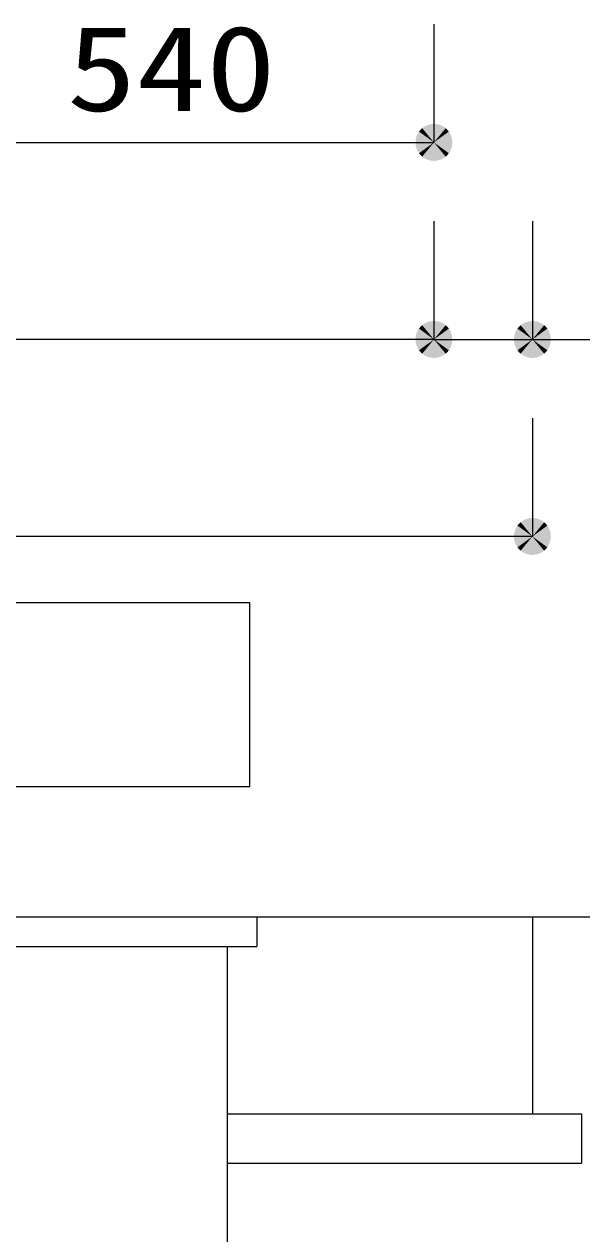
# Model space of a CAD drawing. Units: millimetres, scale not verified. Extents: x -24131 to 8910, y -6308 to 6308.
# Drawn here: x -3940 to -3374, y -1912 to -684 of the extents above; entities that cross this region are included whole.
import ezdxf
from ezdxf.enums import TextEntityAlignment as Align

# ---------------------------------------------------------------- set-up
doc = ezdxf.new("R2010")
doc.units = ezdxf.units.MM
doc.header["$LTSCALE"] = 30
for name, color, linetype, lineweight in [('0-4_09', 3, 'Continuous', 25), ('0-B_機器', 2, 'Continuous', 25), ('1-5_00クル-フ-6寸法', 132, 'Continuous', 25)]:
    doc.layers.add(name, color=color, linetype=linetype, lineweight=lineweight)
doc.styles.add('ＭＳ ゴシック', font='')
doc.styles.get('ＭＳ ゴシック').set_extended_font_data('MS Gothic')

msp = doc.modelspace()

# ---------------------------------------------------------------- linework, layer by layer
at = {"layer": '0-4_09'}
msp.add_line((-3734.26, -1620.65), (-3734.26, -1926.63), dxfattribs=at)
at = {"layer": '0-B_機器'}
for p, q in [((-7159.62, -1590.65), (-2945.86, -1590.65)), ((-3424.26, -1590.65), (-3424.26, -1790.65)), ((-3734.26, -1790.65), (-3374.26, -1790.65)), ((-3374.26, -1790.65), (-3374.26, -1840.65)), ((-3734.26, -1840.65), (-3374.26, -1840.65))]:
    msp.add_line(p, q, dxfattribs=at)
at = {"layer": '0-B_機器', "color": 3}
for p, q in [((-4364.26, -1590.65), (-3704.26, -1590.65)), ((-3704.26, -1590.65), (-3704.26, -1620.65)), ((-4364.26, -1620.65), (-3704.26, -1620.65))]:
    msp.add_line(p, q, dxfattribs=at)
msp.add_lwpolyline([(-3711.17, -1458.31), (-3711.17, -1272), (-5740.5, -1272), (-5740.5, -1458.31)], close=True, dxfattribs=at)
at = {"layer": '1-5_00クル-フ-6寸法', "color": 4}
for p, q in [((-3524.26, -684.45), (-3524.26, -804.45)), ((-4064.26, -804.45), (-3524.26, -804.45)), ((-3524.26, -884.45), (-3524.26, -1004.45)), ((-3524.26, -884.45), (-3524.26, -1004.45)), ((-3424.26, -884.45), (-3424.26, -1004.45)), ((-3524.26, -1004.45), (-6124.26, -1004.45)), ((-3524.26, -1004.45), (-3424.26, -1004.45)), ((-3425.76, -1004.45), (-3125.19, -1004.45)), ((-3424.26, -1084.45), (-3424.26, -1204.45)), ((-3424.26, -1204.45), (-6224.26, -1204.45))]:
    msp.add_line(p, q, dxfattribs=at)
at = {"layer": '1-5_00クル-フ-6寸法'}
for points in [[(-3524.26, -804.45), (-3527.78, -786.03), (-3525.44, -785.74)], [(-3524.26, -804.45), (-3525.44, -785.74), (-3523.08, -785.74)], [(-3524.26, -804.45), (-3523.08, -785.74), (-3520.75, -786.03)], [(-3524.26, -804.45), (-3542.42, -799.79), (-3541.7, -797.55)], [(-3524.26, -804.45), (-3541.7, -797.55), (-3540.69, -795.42)], [(-3524.26, -804.45), (-3540.69, -795.42), (-3539.43, -793.43)], [(-3524.26, -804.45), (-3539.43, -793.43), (-3537.93, -791.62)], [(-3524.26, -804.45), (-3537.93, -791.62), (-3536.21, -790)], [(-3524.26, -804.45), (-3536.21, -790), (-3534.31, -788.62)], [(-3524.26, -804.45), (-3534.31, -788.62), (-3532.25, -787.49)], [(-3524.26, -804.45), (-3532.25, -787.49), (-3530.06, -786.62)], [(-3524.26, -804.45), (-3530.06, -786.62), (-3527.78, -786.03)], [(-3524.26, -804.45), (-3520.75, -786.03), (-3518.47, -786.62)], [(-3524.26, -804.45), (-3518.47, -786.62), (-3516.28, -787.49)], [(-3524.26, -804.45), (-3516.28, -787.49), (-3514.22, -788.62)], [(-3524.26, -804.45), (-3514.22, -788.62), (-3512.31, -790)], [(-3524.26, -804.45), (-3512.31, -790), (-3510.59, -791.62)], [(-3524.26, -804.45), (-3510.59, -791.62), (-3509.09, -793.43)], [(-3524.26, -804.45), (-3509.09, -793.43), (-3507.83, -795.42)], [(-3524.26, -804.45), (-3507.83, -795.42), (-3506.83, -797.55)], [(-3524.26, -804.45), (-3506.83, -797.55), (-3506.1, -799.79)], [(-3524.26, -804.45), (-3543.01, -804.45), (-3542.86, -802.1)], [(-3524.26, -804.45), (-3542.86, -806.8), (-3543.01, -804.45)], [(-3524.26, -804.45), (-3542.86, -802.1), (-3542.42, -799.79)], [(-3524.26, -804.45), (-3542.42, -809.11), (-3542.86, -806.8)], [(-3524.26, -804.45), (-3541.7, -811.35), (-3542.42, -809.11)], [(-3524.26, -804.45), (-3540.69, -813.48), (-3541.7, -811.35)], [(-3524.26, -804.45), (-3539.43, -815.47), (-3540.69, -813.48)], [(-3524.26, -804.45), (-3537.93, -817.29), (-3539.43, -815.47)], [(-3524.26, -804.45), (-3536.21, -818.9), (-3537.93, -817.29)], [(-3524.26, -804.45), (-3534.31, -820.28), (-3536.21, -818.9)], [(-3524.26, -804.45), (-3532.25, -821.42), (-3534.31, -820.28)], [(-3524.26, -804.45), (-3530.06, -822.28), (-3532.25, -821.42)], [(-3524.26, -804.45), (-3527.78, -822.87), (-3530.06, -822.28)], [(-3524.26, -804.45), (-3525.44, -823.16), (-3527.78, -822.87)], [(-3524.26, -804.45), (-3523.08, -823.16), (-3525.44, -823.16)], [(-3524.26, -804.45), (-3506.1, -799.79), (-3505.66, -802.1)], [(-3524.26, -804.45), (-3505.66, -802.1), (-3505.51, -804.45)], [(-3524.26, -804.45), (-3520.75, -822.87), (-3523.08, -823.16)], [(-3524.26, -804.45), (-3518.47, -822.28), (-3520.75, -822.87)], [(-3524.26, -804.45), (-3516.28, -821.42), (-3518.47, -822.28)], [(-3524.26, -804.45), (-3514.22, -820.28), (-3516.28, -821.42)], [(-3524.26, -804.45), (-3512.31, -818.9), (-3514.22, -820.28)], [(-3524.26, -804.45), (-3510.59, -817.29), (-3512.31, -818.9)], [(-3524.26, -804.45), (-3509.09, -815.47), (-3510.59, -817.29)], [(-3524.26, -804.45), (-3507.83, -813.48), (-3509.09, -815.47)], [(-3524.26, -804.45), (-3506.83, -811.35), (-3507.83, -813.48)], [(-3524.26, -804.45), (-3506.1, -809.11), (-3506.83, -811.35)], [(-3524.26, -804.45), (-3505.66, -806.8), (-3506.1, -809.11)], [(-3524.26, -804.45), (-3505.51, -804.45), (-3505.66, -806.8)], [(-3524.26, -1004.45), (-3540.69, -995.42), (-3539.43, -993.43)], [(-3524.26, -1004.45), (-3540.69, -995.42), (-3539.43, -993.43)], [(-3524.26, -1004.45), (-3539.43, -993.43), (-3537.93, -991.62)], [(-3524.26, -1004.45), (-3539.43, -993.43), (-3537.93, -991.62)], [(-3524.26, -1004.45), (-3537.93, -991.62), (-3536.21, -990)], [(-3524.26, -1004.45), (-3537.93, -991.62), (-3536.21, -990)], [(-3524.26, -1004.45), (-3536.21, -990), (-3534.31, -988.62)], [(-3524.26, -1004.45), (-3536.21, -990), (-3534.31, -988.62)], [(-3524.26, -1004.45), (-3534.31, -988.62), (-3532.25, -987.49)], [(-3524.26, -1004.45), (-3534.31, -988.62), (-3532.25, -987.49)], [(-3524.26, -1004.45), (-3532.25, -987.49), (-3530.06, -986.62)], [(-3524.26, -1004.45), (-3532.25, -987.49), (-3530.06, -986.62)], [(-3524.26, -1004.45), (-3530.06, -986.62), (-3527.78, -986.03)], [(-3524.26, -1004.45), (-3530.06, -986.62), (-3527.78, -986.03)], [(-3524.26, -1004.45), (-3527.78, -986.03), (-3525.44, -985.74)], [(-3524.26, -1004.45), (-3527.78, -986.03), (-3525.44, -985.74)], [(-3524.26, -1004.45), (-3525.44, -985.74), (-3523.08, -985.74)], [(-3524.26, -1004.45), (-3525.44, -985.74), (-3523.08, -985.74)], [(-3524.26, -1004.45), (-3523.08, -985.74), (-3520.75, -986.03)], [(-3524.26, -1004.45), (-3523.08, -985.74), (-3520.75, -986.03)], [(-3524.26, -1004.45), (-3520.75, -986.03), (-3518.47, -986.62)], [(-3524.26, -1004.45), (-3520.75, -986.03), (-3518.47, -986.62)], [(-3524.26, -1004.45), (-3518.47, -986.62), (-3516.28, -987.49)], [(-3524.26, -1004.45), (-3518.47, -986.62), (-3516.28, -987.49)], [(-3524.26, -1004.45), (-3516.28, -987.49), (-3514.22, -988.62)], [(-3524.26, -1004.45), (-3516.28, -987.49), (-3514.22, -988.62)], [(-3524.26, -1004.45), (-3514.22, -988.62), (-3512.31, -990)], [(-3524.26, -1004.45), (-3514.22, -988.62), (-3512.31, -990)], [(-3524.26, -1004.45), (-3512.31, -990), (-3510.59, -991.62)], [(-3524.26, -1004.45), (-3512.31, -990), (-3510.59, -991.62)], [(-3524.26, -1004.45), (-3510.59, -991.62), (-3509.09, -993.43)], [(-3524.26, -1004.45), (-3510.59, -991.62), (-3509.09, -993.43)], [(-3524.26, -1004.45), (-3509.09, -993.43), (-3507.83, -995.42)], [(-3524.26, -1004.45), (-3509.09, -993.43), (-3507.83, -995.42)], [(-3424.26, -1004.45), (-3440.69, -995.42), (-3439.43, -993.43)], [(-3424.26, -1004.45), (-3439.43, -993.43), (-3437.93, -991.62)], [(-3424.26, -1004.45), (-3437.93, -991.62), (-3436.21, -990)], [(-3424.26, -1004.45), (-3436.21, -990), (-3434.31, -988.62)], [(-3424.26, -1004.45), (-3434.31, -988.62), (-3432.25, -987.49)], [(-3424.26, -1004.45), (-3432.25, -987.49), (-3430.06, -986.62)], [(-3424.26, -1004.45), (-3430.06, -986.62), (-3427.78, -986.03)], [(-3424.26, -1004.45), (-3427.78, -986.03), (-3425.44, -985.74)], [(-3424.26, -1004.45), (-3425.44, -985.74), (-3423.08, -985.74)], [(-3424.26, -1004.45), (-3423.08, -985.74), (-3420.75, -986.03)], [(-3424.26, -1004.45), (-3420.75, -986.03), (-3418.47, -986.62)], [(-3424.26, -1004.45), (-3418.47, -986.62), (-3416.28, -987.49)], [(-3424.26, -1004.45), (-3416.28, -987.49), (-3414.22, -988.62)], [(-3424.26, -1004.45), (-3414.22, -988.62), (-3412.31, -990)], [(-3424.26, -1004.45), (-3412.31, -990), (-3410.59, -991.62)], [(-3424.26, -1004.45), (-3410.59, -991.62), (-3409.09, -993.43)], [(-3424.26, -1004.45), (-3409.09, -993.43), (-3407.83, -995.42)], [(-3524.26, -1004.45), (-3543.01, -1004.45), (-3542.86, -1002.1)], [(-3524.26, -1004.45), (-3543.01, -1004.45), (-3542.86, -1002.1)], [(-3524.26, -1004.45), (-3542.86, -1006.8), (-3543.01, -1004.45)], [(-3524.26, -1004.45), (-3542.86, -1006.8), (-3543.01, -1004.45)], [(-3524.26, -1004.45), (-3542.86, -1002.1), (-3542.42, -999.79)], [(-3524.26, -1004.45), (-3542.86, -1002.1), (-3542.42, -999.79)], [(-3524.26, -1004.45), (-3542.42, -1009.11), (-3542.86, -1006.8)], [(-3524.26, -1004.45), (-3542.42, -1009.11), (-3542.86, -1006.8)], [(-3524.26, -1004.45), (-3542.42, -999.79), (-3541.7, -997.55)], [(-3524.26, -1004.45), (-3542.42, -999.79), (-3541.7, -997.55)], [(-3524.26, -1004.45), (-3541.7, -1011.35), (-3542.42, -1009.11)], [(-3524.26, -1004.45), (-3541.7, -1011.35), (-3542.42, -1009.11)], [(-3524.26, -1004.45), (-3541.7, -997.55), (-3540.69, -995.42)], [(-3524.26, -1004.45), (-3541.7, -997.55), (-3540.69, -995.42)], [(-3524.26, -1004.45), (-3540.69, -1013.48), (-3541.7, -1011.35)], [(-3524.26, -1004.45), (-3540.69, -1013.48), (-3541.7, -1011.35)], [(-3524.26, -1004.45), (-3539.43, -1015.47), (-3540.69, -1013.48)], [(-3524.26, -1004.45), (-3539.43, -1015.47), (-3540.69, -1013.48)], [(-3524.26, -1004.45), (-3537.93, -1017.29), (-3539.43, -1015.47)], [(-3524.26, -1004.45), (-3537.93, -1017.29), (-3539.43, -1015.47)], [(-3524.26, -1004.45), (-3536.21, -1018.9), (-3537.93, -1017.29)], [(-3524.26, -1004.45), (-3536.21, -1018.9), (-3537.93, -1017.29)], [(-3524.26, -1004.45), (-3534.31, -1020.28), (-3536.21, -1018.9)], [(-3524.26, -1004.45), (-3534.31, -1020.28), (-3536.21, -1018.9)], [(-3524.26, -1004.45), (-3532.25, -1021.42), (-3534.31, -1020.28)], [(-3524.26, -1004.45), (-3532.25, -1021.42), (-3534.31, -1020.28)], [(-3524.26, -1004.45), (-3530.06, -1022.28), (-3532.25, -1021.42)], [(-3524.26, -1004.45), (-3530.06, -1022.28), (-3532.25, -1021.42)], [(-3524.26, -1004.45), (-3527.78, -1022.87), (-3530.06, -1022.28)], [(-3524.26, -1004.45), (-3527.78, -1022.87), (-3530.06, -1022.28)], [(-3524.26, -1004.45), (-3525.44, -1023.16), (-3527.78, -1022.87)], [(-3524.26, -1004.45), (-3525.44, -1023.16), (-3527.78, -1022.87)], [(-3524.26, -1004.45), (-3523.08, -1023.16), (-3525.44, -1023.16)], [(-3524.26, -1004.45), (-3523.08, -1023.16), (-3525.44, -1023.16)], [(-3524.26, -1004.45), (-3507.83, -995.42), (-3506.83, -997.55)], [(-3524.26, -1004.45), (-3507.83, -995.42), (-3506.83, -997.55)], [(-3524.26, -1004.45), (-3506.83, -997.55), (-3506.1, -999.79)], [(-3524.26, -1004.45), (-3506.83, -997.55), (-3506.1, -999.79)], [(-3524.26, -1004.45), (-3506.1, -999.79), (-3505.66, -1002.1)], [(-3524.26, -1004.45), (-3506.1, -999.79), (-3505.66, -1002.1)], [(-3524.26, -1004.45), (-3505.66, -1002.1), (-3505.51, -1004.45)], [(-3524.26, -1004.45), (-3505.66, -1002.1), (-3505.51, -1004.45)], [(-3524.26, -1004.45), (-3520.75, -1022.87), (-3523.08, -1023.16)], [(-3524.26, -1004.45), (-3518.47, -1022.28), (-3520.75, -1022.87)], [(-3524.26, -1004.45), (-3516.28, -1021.42), (-3518.47, -1022.28)], [(-3524.26, -1004.45), (-3514.22, -1020.28), (-3516.28, -1021.42)], [(-3524.26, -1004.45), (-3512.31, -1018.9), (-3514.22, -1020.28)], [(-3524.26, -1004.45), (-3510.59, -1017.29), (-3512.31, -1018.9)], [(-3524.26, -1004.45), (-3509.09, -1015.47), (-3510.59, -1017.29)], [(-3524.26, -1004.45), (-3507.83, -1013.48), (-3509.09, -1015.47)], [(-3524.26, -1004.45), (-3506.83, -1011.35), (-3507.83, -1013.48)], [(-3524.26, -1004.45), (-3506.1, -1009.11), (-3506.83, -1011.35)], [(-3524.26, -1004.45), (-3505.66, -1006.8), (-3506.1, -1009.11)], [(-3524.26, -1004.45), (-3505.51, -1004.45), (-3505.66, -1006.8)], [(-3524.26, -1004.45), (-3520.75, -1022.87), (-3523.08, -1023.16)], [(-3524.26, -1004.45), (-3518.47, -1022.28), (-3520.75, -1022.87)], [(-3524.26, -1004.45), (-3516.28, -1021.42), (-3518.47, -1022.28)], [(-3524.26, -1004.45), (-3514.22, -1020.28), (-3516.28, -1021.42)], [(-3524.26, -1004.45), (-3512.31, -1018.9), (-3514.22, -1020.28)], [(-3524.26, -1004.45), (-3510.59, -1017.29), (-3512.31, -1018.9)], [(-3524.26, -1004.45), (-3509.09, -1015.47), (-3510.59, -1017.29)], [(-3524.26, -1004.45), (-3507.83, -1013.48), (-3509.09, -1015.47)], [(-3524.26, -1004.45), (-3506.83, -1011.35), (-3507.83, -1013.48)], [(-3524.26, -1004.45), (-3506.1, -1009.11), (-3506.83, -1011.35)], [(-3524.26, -1004.45), (-3505.66, -1006.8), (-3506.1, -1009.11)], [(-3524.26, -1004.45), (-3505.51, -1004.45), (-3505.66, -1006.8)], [(-3424.26, -1004.45), (-3443.01, -1004.45), (-3442.86, -1002.1)], [(-3424.26, -1004.45), (-3442.86, -1006.8), (-3443.01, -1004.45)], [(-3424.26, -1004.45), (-3442.86, -1002.1), (-3442.42, -999.79)], [(-3424.26, -1004.45), (-3442.42, -1009.11), (-3442.86, -1006.8)], [(-3424.26, -1004.45), (-3442.42, -999.79), (-3441.7, -997.55)], [(-3424.26, -1004.45), (-3441.7, -1011.35), (-3442.42, -1009.11)], [(-3424.26, -1004.45), (-3441.7, -997.55), (-3440.69, -995.42)], [(-3424.26, -1004.45), (-3440.69, -1013.48), (-3441.7, -1011.35)], [(-3424.26, -1004.45), (-3439.43, -1015.47), (-3440.69, -1013.48)], [(-3424.26, -1004.45), (-3437.93, -1017.29), (-3439.43, -1015.47)], [(-3424.26, -1004.45), (-3436.21, -1018.9), (-3437.93, -1017.29)], [(-3424.26, -1004.45), (-3434.31, -1020.28), (-3436.21, -1018.9)], [(-3424.26, -1004.45), (-3432.25, -1021.42), (-3434.31, -1020.28)], [(-3424.26, -1004.45), (-3430.06, -1022.28), (-3432.25, -1021.42)], [(-3424.26, -1004.45), (-3427.78, -1022.87), (-3430.06, -1022.28)], [(-3424.26, -1004.45), (-3425.44, -1023.16), (-3427.78, -1022.87)], [(-3424.26, -1004.45), (-3423.08, -1023.16), (-3425.44, -1023.16)], [(-3424.26, -1004.45), (-3407.83, -995.42), (-3406.83, -997.55)], [(-3424.26, -1004.45), (-3406.83, -997.55), (-3406.1, -999.79)], [(-3424.26, -1004.45), (-3406.1, -999.79), (-3405.66, -1002.1)], [(-3424.26, -1004.45), (-3405.66, -1002.1), (-3405.51, -1004.45)], [(-3424.26, -1004.45), (-3420.75, -1022.87), (-3423.08, -1023.16)], [(-3424.26, -1004.45), (-3418.47, -1022.28), (-3420.75, -1022.87)], [(-3424.26, -1004.45), (-3416.28, -1021.42), (-3418.47, -1022.28)], [(-3424.26, -1004.45), (-3414.22, -1020.28), (-3416.28, -1021.42)], [(-3424.26, -1004.45), (-3412.31, -1018.9), (-3414.22, -1020.28)], [(-3424.26, -1004.45), (-3410.59, -1017.29), (-3412.31, -1018.9)], [(-3424.26, -1004.45), (-3409.09, -1015.47), (-3410.59, -1017.29)], [(-3424.26, -1004.45), (-3407.83, -1013.48), (-3409.09, -1015.47)], [(-3424.26, -1004.45), (-3406.83, -1011.35), (-3407.83, -1013.48)], [(-3424.26, -1004.45), (-3406.1, -1009.11), (-3406.83, -1011.35)], [(-3424.26, -1004.45), (-3405.66, -1006.8), (-3406.1, -1009.11)], [(-3424.26, -1004.45), (-3405.51, -1004.45), (-3405.66, -1006.8)], [(-3424.26, -1204.45), (-3437.93, -1191.62), (-3436.21, -1190)], [(-3424.26, -1204.45), (-3436.21, -1190), (-3434.31, -1188.62)], [(-3424.26, -1204.45), (-3434.31, -1188.62), (-3432.25, -1187.49)], [(-3424.26, -1204.45), (-3432.25, -1187.49), (-3430.06, -1186.62)], [(-3424.26, -1204.45), (-3430.06, -1186.62), (-3427.78, -1186.03)], [(-3424.26, -1204.45), (-3427.78, -1186.03), (-3425.44, -1185.74)], [(-3424.26, -1204.45), (-3425.44, -1185.74), (-3423.08, -1185.74)], [(-3424.26, -1204.45), (-3423.08, -1185.74), (-3420.75, -1186.03)], [(-3424.26, -1204.45), (-3420.75, -1186.03), (-3418.47, -1186.62)], [(-3424.26, -1204.45), (-3418.47, -1186.62), (-3416.28, -1187.49)], [(-3424.26, -1204.45), (-3416.28, -1187.49), (-3414.22, -1188.62)], [(-3424.26, -1204.45), (-3414.22, -1188.62), (-3412.31, -1190)], [(-3424.26, -1204.45), (-3412.31, -1190), (-3410.59, -1191.62)], [(-3424.26, -1204.45), (-3443.01, -1204.45), (-3442.86, -1202.1)], [(-3424.26, -1204.45), (-3442.86, -1202.1), (-3442.42, -1199.79)], [(-3424.26, -1204.45), (-3442.42, -1199.79), (-3441.7, -1197.55)], [(-3424.26, -1204.45), (-3441.7, -1197.55), (-3440.69, -1195.42)], [(-3424.26, -1204.45), (-3440.69, -1195.42), (-3439.43, -1193.43)], [(-3424.26, -1204.45), (-3439.43, -1193.43), (-3437.93, -1191.62)], [(-3424.26, -1204.45), (-3410.59, -1191.62), (-3409.09, -1193.43)], [(-3424.26, -1204.45), (-3409.09, -1193.43), (-3407.83, -1195.42)], [(-3424.26, -1204.45), (-3407.83, -1195.42), (-3406.83, -1197.55)], [(-3424.26, -1204.45), (-3406.83, -1197.55), (-3406.1, -1199.79)], [(-3424.26, -1204.45), (-3406.1, -1199.79), (-3405.66, -1202.1)], [(-3424.26, -1204.45), (-3405.66, -1202.1), (-3405.51, -1204.45)], [(-3424.26, -1204.45), (-3442.86, -1206.8), (-3443.01, -1204.45)], [(-3424.26, -1204.45), (-3442.42, -1209.11), (-3442.86, -1206.8)], [(-3424.26, -1204.45), (-3441.7, -1211.35), (-3442.42, -1209.11)], [(-3424.26, -1204.45), (-3440.69, -1213.48), (-3441.7, -1211.35)], [(-3424.26, -1204.45), (-3439.43, -1215.47), (-3440.69, -1213.48)], [(-3424.26, -1204.45), (-3437.93, -1217.29), (-3439.43, -1215.47)], [(-3424.26, -1204.45), (-3436.21, -1218.9), (-3437.93, -1217.29)], [(-3424.26, -1204.45), (-3434.31, -1220.28), (-3436.21, -1218.9)], [(-3424.26, -1204.45), (-3432.25, -1221.42), (-3434.31, -1220.28)], [(-3424.26, -1204.45), (-3430.06, -1222.28), (-3432.25, -1221.42)], [(-3424.26, -1204.45), (-3427.78, -1222.87), (-3430.06, -1222.28)], [(-3424.26, -1204.45), (-3425.44, -1223.16), (-3427.78, -1222.87)], [(-3424.26, -1204.45), (-3423.08, -1223.16), (-3425.44, -1223.16)], [(-3424.26, -1204.45), (-3420.75, -1222.87), (-3423.08, -1223.16)], [(-3424.26, -1204.45), (-3418.47, -1222.28), (-3420.75, -1222.87)], [(-3424.26, -1204.45), (-3416.28, -1221.42), (-3418.47, -1222.28)], [(-3424.26, -1204.45), (-3414.22, -1220.28), (-3416.28, -1221.42)], [(-3424.26, -1204.45), (-3412.31, -1218.9), (-3414.22, -1220.28)], [(-3424.26, -1204.45), (-3410.59, -1217.29), (-3412.31, -1218.9)], [(-3424.26, -1204.45), (-3409.09, -1215.47), (-3410.59, -1217.29)], [(-3424.26, -1204.45), (-3407.83, -1213.48), (-3409.09, -1215.47)], [(-3424.26, -1204.45), (-3406.83, -1211.35), (-3407.83, -1213.48)], [(-3424.26, -1204.45), (-3406.1, -1209.11), (-3406.83, -1211.35)], [(-3424.26, -1204.45), (-3405.66, -1206.8), (-3406.1, -1209.11)], [(-3424.26, -1204.45), (-3405.51, -1204.45), (-3405.66, -1206.8)]]:
    msp.add_solid(points, dxfattribs=at)

# ---------------------------------------------------------------- texts
at = {"layer": '1-5_00クル-フ-6寸法', "color": 3, "style": 'ＭＳ ゴシック', "width": 1.2}
msp.add_text('540', height=86.66, dxfattribs=at).set_placement((-3897.12, -798.6), align=Align.BOTTOM_LEFT)

doc.saveas('drawing.dxf')
